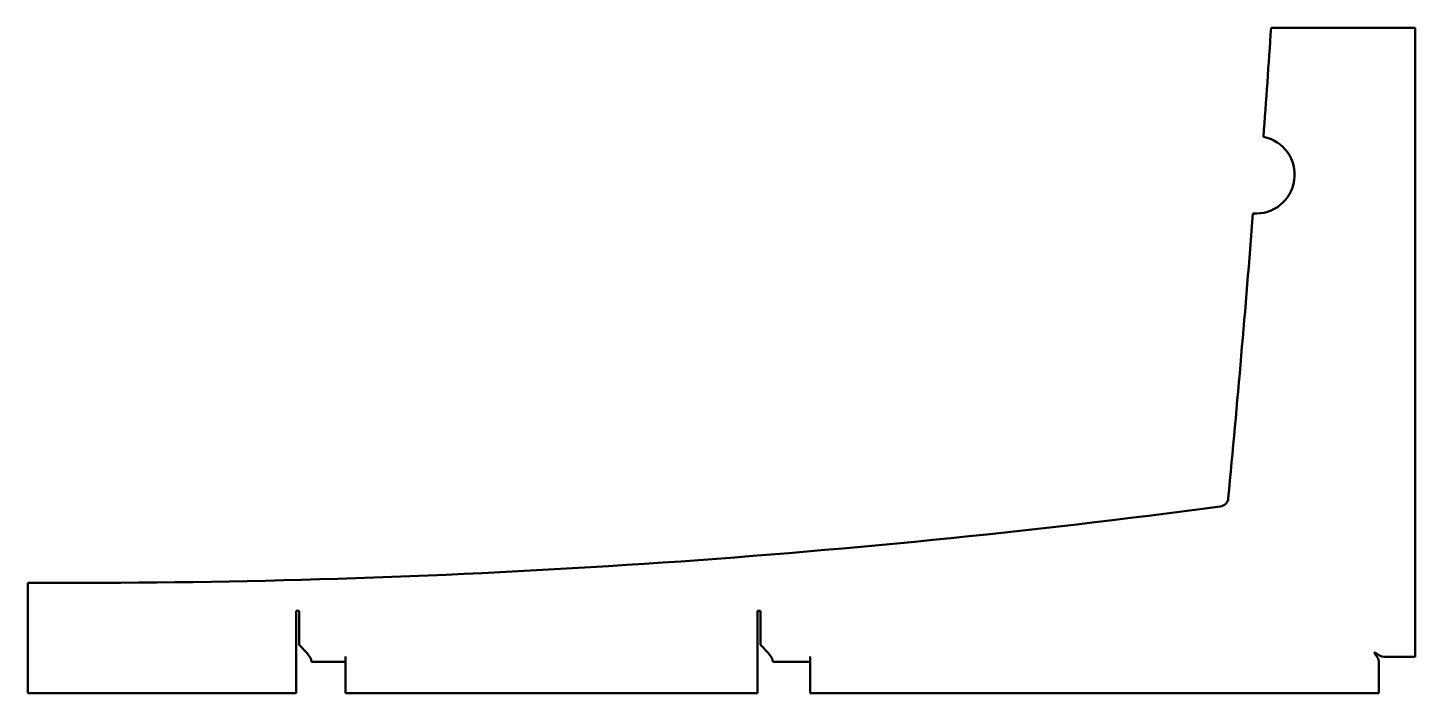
# Model space of a CAD drawing. Header units: millimetres. Extents: x 0 to 896, y -20 to 409.
import ezdxf

# ---------------------------------------------------------------- set-up
doc = ezdxf.new("R2010")
doc.units = ezdxf.units.MM
doc.layers.add('IV_OUTER_PROFILE', color=7, linetype='Continuous', lineweight=50)

msp = doc.modelspace()

# ---------------------------------------------------------------- linework, layer by layer
at = {"layer": 'IV_OUTER_PROFILE'}
for p, q in [((803.1, 409.37), (896.2, 409.37)), ((896.2, 409.37), (896.2, 3.31)), ((0, 50.95), (25, 50.95)), ((0, -20.25), (0, 50.95)), ((173.27, 32.95), (175.27, 32.95)), ((173.27, -20.25), (173.27, 32.95)), ((175.27, 32.95), (175.27, 10.95)), ((471.27, 32.95), (473.27, 32.95)), ((471.27, -20.25), (471.27, 32.95)), ((473.27, 32.95), (473.27, 10.95)), ((180.52, 5.7), (175.27, 10.95)), ((478.52, 5.7), (473.27, 10.95)), ((180.52, 5.7), (182.47, 2.85)), ((182.47, 2.85), (183.06, 1.43)), ((183.06, 1.43), (183.27, 0)), ((205.27, 3.46), (205.27, -20.25)), ((478.52, 5.7), (480.47, 2.85)), ((480.47, 2.85), (481.06, 1.43)), ((481.06, 1.43), (481.27, 0)), ((505.27, 3.46), (505.27, -20.25)), ((869.9, 5.7), (871.84, 2.85)), ((873.1, 4.12), (870.25, 6.06)), ((871.84, 2.85), (872.43, 1.43)), ((872.43, 1.43), (872.65, 0)), ((874.53, 3.52), (873.1, 4.12)), ((875.95, 3.31), (874.53, 3.52)), ((896.2, 3.31), (875.95, 3.31)), ((183.27, 0), (205.27, 0)), ((481.27, 0), (505.27, 0)), ((872.65, 0), (872.65, -20.25)), ((173.27, -20.25), (0, -20.25)), ((471.27, -20.25), (205.27, -20.25)), ((872.65, -20.25), (505.27, -20.25))]:
    msp.add_line(p, q, dxfattribs=at)
for centre, radius, start, end in [((-10221.99, 1150.98), 11050, 355.785803, 356.151764), ((793.29, 314.44), 25, 265.59361, 78.82935), ((-10225, 1150.95), 11050, 354.572112, 355.528799), ((25, 5700.95), 5650, 270, 277.57976), ((769.48, 106.27), 6, 277.57976, 354.57211), ((870.1, 5.85), 0.252, 52.85331, 217.14669)]:
    msp.add_arc(centre, radius, start, end, dxfattribs=at)

doc.saveas('drawing.dxf')
